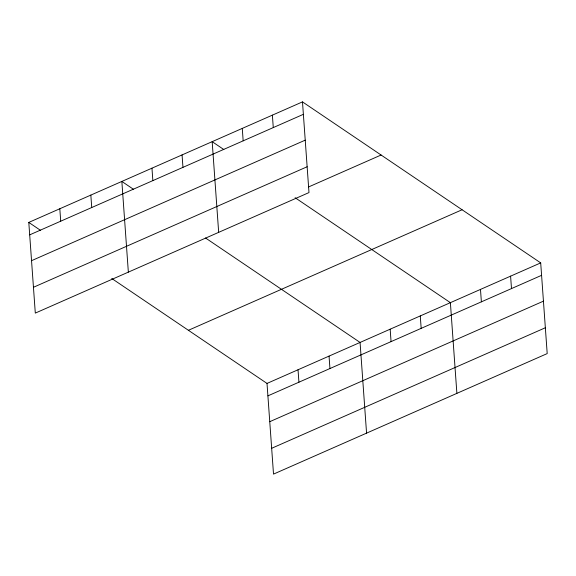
<?xml version="1.0" encoding="UTF-8"?>
<svg xmlns="http://www.w3.org/2000/svg" width="576" height="576" viewBox="0 0 576 576"><rect width="100%" height="100%" fill="white"/><g stroke="black" fill="none" stroke-linecap="round" stroke-linejoin="round"><path stroke-width="0.86" d="M302.486 101.887L308.988 192.578L35.302 313.106L28.8 222.415L302.486 101.887L540.698 262.894L547.2 353.585L273.514 474.113L267.012 383.422L111.751 278.482M29.693 234.857L303.379 114.329M31.543 260.683L305.23 140.148M33.451 287.287L307.138 166.752M308.678 186.912L381.096 155.016M188.402 330.293L462.089 209.758M267.012 383.422L540.698 262.894M267.905 395.863L541.591 275.328M269.755 421.69L543.442 301.154M271.663 448.294L545.35 327.758M223.819 149.53L212.17 141.66L218.671 232.351M295.121 197.726L450.382 302.666L456.883 393.358M133.502 189.31L121.853 181.433L128.354 272.131M205.524 237.989L360.065 342.439L366.566 433.13M28.8 222.415L40.442 230.292M510.595 276.149L511.488 288.59M480.485 289.411L481.378 301.846M420.278 315.922L421.171 328.363M390.168 329.184L391.061 341.626M329.047 356.105L329.94 368.539M298.03 369.763L298.922 382.205M272.383 115.142L273.276 127.584M242.28 128.405L243.166 140.839M182.066 154.922L182.959 167.357M151.963 168.178L152.849 180.619M90.835 195.098L91.728 207.54M59.818 208.757L60.71 221.198"/></g></svg>
